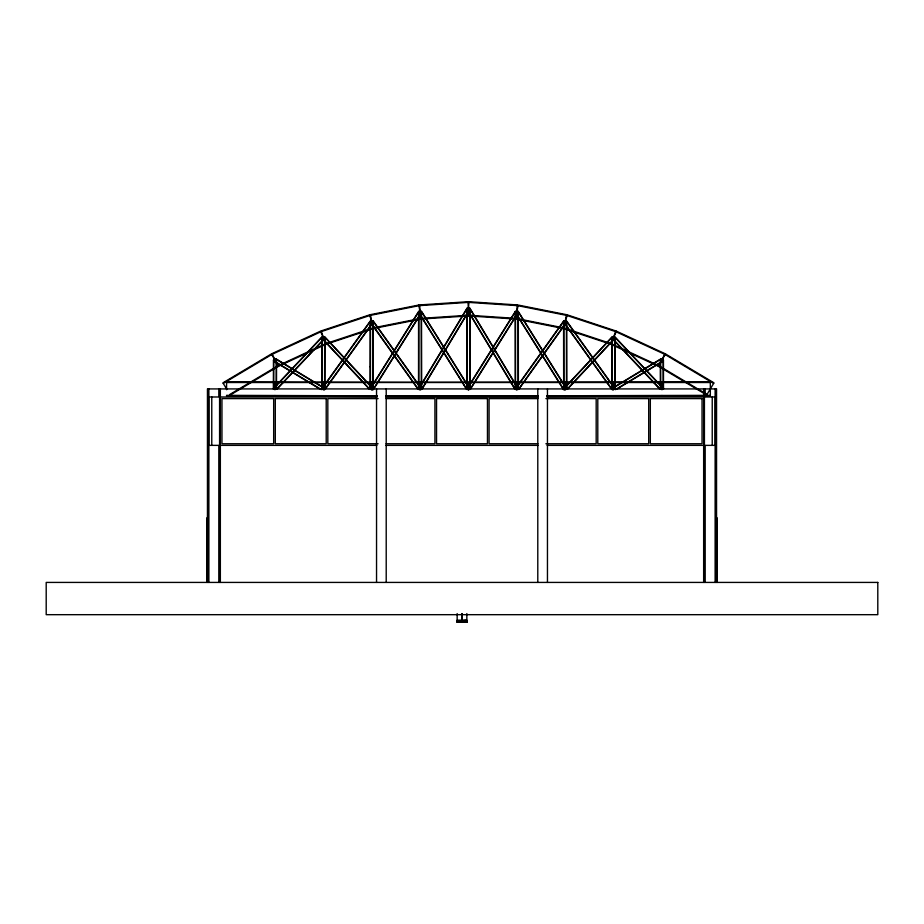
<?xml version="1.0" encoding="UTF-8"?>
<svg xmlns="http://www.w3.org/2000/svg" width="924" height="924" viewBox="0 0 924 924"><rect width="100%" height="100%" fill="white"/><g stroke="black" fill="none" stroke-linecap="round" stroke-linejoin="round"><path stroke-width="1.39" d="M370.409 389.351L370.478 321.621M372.984 389.362L373.065 321.633M418.78 389.408L418.826 312.012M385.909 396.465L420.062 396.512L420.062 395.83L385.909 395.795M420.074 390.124L420.074 382.317L710.325 381.831L710.325 396.026L546.719 396.477M421.367 389.42L421.402 312.012L418.572 312.012L418.526 389.408L421.621 389.42L421.402 312.012M273.654 389.085L273.712 360.06M276.241 389.096L276.288 360.071M322.026 389.247L321.852 337.641L321.771 389.247L324.867 389.247L324.948 337.653L322.118 337.653M323.296 396.338L323.296 395.668L226.576 395.345L226.576 396.026L377.373 396.454M323.319 389.963L323.342 382.155L250.785 381.889L226.576 381.831L226.576 389.639M324.613 389.247L324.694 337.653M371.679 396.454L371.679 395.772M371.691 390.067L371.702 382.259M274.925 396.188L274.925 395.507M274.948 389.801L274.971 381.993M615.511 331.554L615.719 330.919L567.359 314.899L562.901 328.367L611.272 344.386L615.511 331.554L567.151 315.534M418.965 388.75L467.348 308.142M421.91 388.854L469.554 309.471M422.129 388.992L469.773 309.598L467.128 308.004L418.745 388.611L420.074 389.408L421.332 388.519L373.03 320.732L370.512 322.522L418.006 389.177M515.696 311.33L467.359 388.75M517.879 312.693L470.281 388.946M419.022 311.33L370.605 388.669M421.205 312.693L372.788 390.043M470.501 389.085L518.098 312.832L515.476 311.192L467.14 388.611L468.445 389.431L469.762 388.611L421.425 311.192L418.803 312.832L466.401 389.085M373.735 389.004L421.425 312.832L418.803 311.192L370.385 388.53L371.691 389.351L372.822 388.299L324.532 336.59L322.268 338.704L369.612 389.397M515.777 388.669L564.079 320.882M518.687 389.039L566.181 322.372M518.895 389.177L566.389 322.522L563.871 320.732L515.569 388.519L516.828 389.408L518.156 388.611L469.773 308.004L467.128 309.598L514.772 388.992M322.268 388.496L370.72 320.882M324.37 389.997L372.822 322.384M325.387 389.027L373.03 322.534L370.512 320.732L322.06 388.346L323.319 389.247L324.116 387.918L275.802 358.743L274.197 361.388L320.097 389.119M612.554 336.775L564.264 388.473M614.437 338.531L567.093 389.223M567.278 389.397L614.622 338.704L612.358 336.59L564.079 388.299L565.211 389.351L566.516 388.53L518.098 311.192L515.476 312.832L563.155 389.004M322.464 336.763L274.012 388.207M276.83 388.969L324.347 338.531M277.027 389.143L324.532 338.715L322.28 336.59L273.816 388.022L274.948 389.085M661.954 389.085L663.074 388.022L614.622 336.59L612.369 338.715L659.875 389.143M612.912 388.138L661.226 358.962L662.704 361.388L616.793 389.119M615.453 389.628L662.566 361.168M223.273 383.425L271.714 354.55M278.286 365.581L229.88 394.433L230.226 395.01L278.632 366.158L271.367 353.973L222.927 382.848L226.946 389.535M272.303 354.238L320.709 331.832L326.391 344.086L277.985 366.505L272.026 353.626L320.42 331.219L320.709 331.832M277.697 365.892L326.103 343.474M321.39 331.554L369.75 315.534M325.421 343.74L373.793 327.72M370.524 315.338L418.861 305.717M373.019 327.928L421.367 318.306M462 621.771L466.839 621.09L466.839 622.279L457.161 622.256L457.161 621.09L466.839 621.09M462 621.933L466.839 621.251M462 621.09L462 622.279L466.839 621.413L457.161 621.413M462 622.279L466.839 621.575L457.161 621.517M419.692 305.613L468.018 302.402M420.536 318.41L468.872 315.211M546.719 395.795L710.325 395.345M710.325 382.513L226.576 382.513M538.184 395.807L420.062 395.83M420.062 396.512L538.184 396.488M220.351 396.985L376.853 396.985M385.897 396.985L538.103 396.985M547.147 396.985L703.649 396.985M378.112 398.602L327.824 398.602L327.824 443.751L378.112 443.751M386.082 398.602L434.927 398.602L434.927 443.751L386.082 443.751M537.918 398.602L489.073 398.602L489.073 443.751L537.918 443.751M545.888 398.602L596.176 398.602L596.176 443.751L545.888 443.751M220.351 445.368L376.853 445.368M385.897 445.368L538.103 445.368M547.147 445.368L703.649 445.368M457.161 620.177L466.839 620.177L462 620.755L462 620.177M457.161 621.771L466.839 621.771M457.161 621.933L466.839 621.933M457.161 622.083L466.839 622.199M420.074 382.317L323.342 382.155M377.373 395.784L323.296 395.668M468.872 302.402L517.209 305.613M468.018 315.211L516.366 318.41M518.041 305.717L566.377 315.338M515.534 318.306L563.883 327.928M563.109 327.72L611.48 343.74M616.192 331.832L664.599 354.238M610.799 343.474L659.205 365.892M665.188 354.55L713.617 383.425M658.616 365.581L707.022 394.433M275.664 358.962L323.989 388.138M274.336 361.168L321.448 389.628M614.437 336.763L662.889 388.207M612.554 338.531L660.059 388.969M324.347 336.775L372.638 388.473M322.464 338.531L369.808 389.223M614.633 388.496L566.181 320.882M612.531 389.997L564.079 322.384M611.515 389.027L563.871 322.534L566.389 320.732L614.841 388.346L613.582 389.247L612.785 387.918L661.099 358.743L661.896 360.071M372.822 320.882L421.125 388.669M418.214 389.039L370.72 322.372M517.879 311.33L566.297 388.669M515.696 312.693L564.114 390.043M469.542 388.75L421.205 311.33M419.022 312.693L466.62 388.946M469.554 308.142L517.937 388.75M467.348 309.471L514.991 388.854M663.247 389.085L663.189 360.06M661.931 381.993L661.954 389.801M661.977 395.507L661.977 396.188M660.66 389.096L660.614 360.071M613.559 382.155L613.582 389.963M613.594 395.668L613.605 396.338M614.783 337.653L614.876 389.247M612.208 337.653L612.289 389.247M566.424 321.621L566.493 389.351M565.199 382.259L565.211 390.067M565.222 395.772L565.222 396.454M563.836 321.633L563.917 389.362M518.075 312.012L518.121 389.408M516.828 382.317L516.828 390.124M516.828 395.83L516.839 396.512M515.5 312.012L515.534 389.42M717.29 517.925L717.29 582.42M716.55 582.42L716.55 388.923L207.45 388.923L207.45 582.42M715.777 388.923L715.777 582.42M715.13 388.923L715.13 396.985L705.07 396.985L705.07 388.923M715.13 582.42L715.13 445.368L705.07 445.368L705.07 582.42M714.806 396.985L714.806 445.368M712.231 396.985L712.231 445.368M704.423 388.923L704.423 582.42M703.649 388.923L703.649 582.42M547.458 388.923L547.458 582.42M537.791 388.923L537.791 582.42M469.738 308.801L469.738 389.431M468.445 382.34L468.445 390.147M468.445 395.853L468.445 396.523M467.163 308.801L467.163 389.431M466.839 613.582L466.839 620.755L457.161 620.755L457.161 613.582M462.185 613.582L462.185 621.09M461.815 613.582L461.815 621.09M386.209 388.923L386.209 582.42M376.542 388.923L376.542 582.42M220.351 388.923L220.351 582.42M219.577 388.923L219.577 582.42M218.93 388.923L218.93 396.985L208.87 396.985L208.87 388.923M218.93 582.42L218.93 445.368L208.87 445.368L208.87 582.42M211.769 396.985L211.769 445.368M209.194 396.985L209.194 445.368M208.223 388.923L208.223 582.42M206.71 517.925L206.71 582.42M370.178 366.782L370.143 389.351L373.238 389.362L373.319 321.633L370.224 321.621L370.178 366.782M273.458 360.06L273.4 389.085L276.495 389.096L276.553 360.071L273.458 360.06M517.255 304.932L516.32 319.092L467.983 315.881L468.918 301.721L517.255 304.932M566.516 314.668L563.744 328.586L515.396 318.965L518.168 305.059L566.516 314.668M616.481 331.219L610.51 344.086L658.916 366.505L664.876 353.626L616.481 331.219M665.534 353.973L658.269 366.158L706.675 395.01L713.975 382.848L665.534 353.973M369.531 314.899L321.182 330.919L325.629 344.386L374.001 328.367L369.531 314.899M418.722 305.059L370.385 314.668L373.146 328.586L421.506 318.965L418.722 305.059M467.983 301.721L419.646 304.932L420.582 319.092L468.918 315.881L467.983 301.721M663.444 360.06L660.348 360.071L660.406 389.096L663.501 389.085L663.444 360.06M615.13 389.247L612.034 389.247L611.942 337.653L615.038 337.641L615.13 389.247M566.678 321.621L563.582 321.633L563.663 389.362L566.759 389.351L566.678 321.621M469.993 308.801L466.897 308.801L466.897 389.431L469.993 389.431L469.993 308.801M518.329 312.012L515.234 312.012L515.28 389.42L518.376 389.408L518.329 312.012M273.677 398.602L221.956 398.602L221.956 443.751L273.677 443.751L273.677 398.602M326.207 398.602L275.294 398.602L275.294 443.751L326.207 443.751L326.207 398.602M487.456 398.602L436.544 398.602L436.544 443.751L487.456 443.751L487.456 398.602M648.706 398.602L597.793 398.602L597.793 443.751L648.706 443.751L648.706 398.602M702.044 398.602L650.323 398.602L650.323 443.751L702.044 443.751L702.044 398.602M877.8 582.42L46.2 582.42L46.2 614.679L877.8 614.679L877.8 582.42"/></g></svg>
